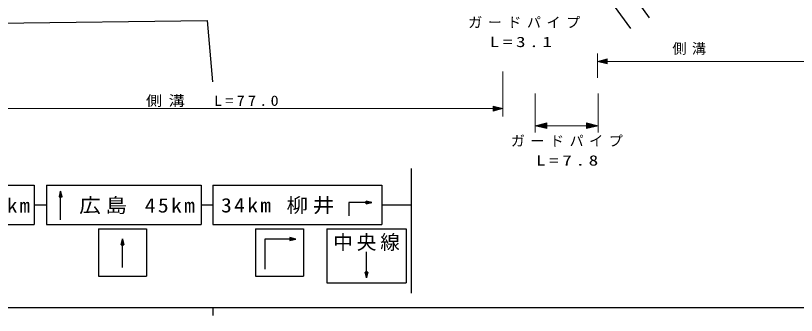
# Model space of a CAD drawing. Units: millimetres, scale not verified. Extents: x 40000 to 680000, y 20000 to 380000.
# Drawn here: x 142794 to 242582, y 204000 to 242274 of the extents above; entities that cross this region are included whole.
import ezdxf

# ---------------------------------------------------------------- set-up
doc = ezdxf.new("R2010")
doc.units = ezdxf.units.MM
doc.header["$LTSCALE"] = 1000
for name, color, linetype, lineweight in [('M-BGD', 7, 'Continuous', 25), ('M-BGD-HTXT', 7, 'Continuous', 13), ('M-STR-STRC', 7, 'Continuous', 25), ('M-TTL-BAND', 7, 'Continuous', 25)]:
    doc.layers.add(name, color=color, linetype=linetype, lineweight=lineweight)
doc.styles.add('ＭＳ ゴシック', font='')
doc.styles.get('ＭＳ ゴシック').set_extended_font_data('MS Gothic')

msp = doc.modelspace()

# ---------------------------------------------------------------- linework, layer by layer
at = {"layer": 'M-BGD'}
for p, q in [((207286, 260052), (221384, 240635)), ((223807, 241995), (211580, 259214)), ((109622, 240934), (167275, 241656)), ((167275, 241656), (167936, 233815))]:
    msp.add_line(p, q, dxfattribs=at)
at = {"layer": 'M-BGD-HTXT'}
for p, q in [((217144, 234349), (217144, 237434)), ((217144, 236434), (331364, 236434)), ((205081, 229406), (205081, 235134)), ((209199, 232314), (209199, 227344)), ((217267, 227344), (217267, 232314)), ((127445, 230406), (205081, 230406)), ((217267, 228222), (209199, 228222))]:
    msp.add_line(p, q, dxfattribs=at)
for points in [[(217144, 236434), (218394, 236122), (218394, 236747)], [(217401, 236434), (218316, 236653), (218316, 236215)], [(217526, 236434), (218269, 236606), (218269, 236262)], [(217654, 236434), (218223, 236559), (218223, 236309)], [(217779, 236434), (218176, 236512), (218176, 236356)], [(205081, 230406), (203831, 230718), (203831, 230093)], [(204824, 230406), (203909, 230187), (203909, 230625)], [(204699, 230406), (203956, 230234), (203956, 230578)], [(204571, 230406), (204003, 230281), (204003, 230531)], [(204446, 230406), (204049, 230328), (204049, 230484)], [(209199, 228222), (210699, 227847), (210699, 228597)], [(217267, 228222), (215767, 228597), (215767, 227847)], [(209506, 228222), (210605, 228485), (210605, 227960)], [(209656, 228222), (210549, 228429), (210549, 228016)], [(209810, 228222), (210493, 228372), (210493, 228072)], [(209960, 228222), (210436, 228316), (210436, 228129)], [(216960, 228222), (215861, 227960), (215861, 228485)], [(216810, 228222), (215917, 228016), (215917, 228429)], [(216656, 228222), (215974, 228072), (215974, 228372)], [(216506, 228222), (216030, 228129), (216030, 228316)]]:
    msp.add_lwpolyline(points, close=True, dxfattribs=at)
for points in [[(217273, 236434), (218363, 236700), (218363, 236169), (217276, 236434)], [(218129, 236434), (217907, 236434), (218129, 236465), (218129, 236403), (217907, 236434)], [(204953, 230406), (203862, 230140), (203862, 230671), (204949, 230406)], [(204096, 230406), (204318, 230406), (204096, 230375), (204096, 230437), (204318, 230406)], [(209353, 228222), (210661, 228541), (210661, 227904), (209356, 228222)], [(217114, 228222), (215805, 227904), (215805, 228541), (217110, 228222)], [(210380, 228222), (210114, 228222), (210380, 228260), (210380, 228185), (210114, 228222)], [(216086, 228222), (216352, 228222), (216086, 228185), (216086, 228260), (216352, 228222)]]:
    msp.add_lwpolyline(points, dxfattribs=at)
at = {"layer": 'M-STR-STRC'}
for p, q in [((193345, 222765), (193345, 206823)), ((122584, 220615), (145163, 220615)), ((145163, 220615), (145163, 215591)), ((146742, 220615), (146742, 215591)), ((146742, 220615), (166522, 220615)), ((166522, 220615), (166522, 215591)), ((167985, 220615), (189610, 220615)), ((167985, 220615), (167985, 215591)), ((189610, 220615), (189610, 215591)), ((148546, 216197), (148546, 219880)), ((145163, 218103), (146742, 218103)), ((166522, 218103), (167985, 218103)), ((188333, 218412), (185391, 218404)), ((185391, 218404), (185391, 216714)), ((189610, 218103), (193345, 218103)), ((122584, 215591), (145163, 215591)), ((146742, 215591), (166522, 215591)), ((167985, 215591), (189610, 215591)), ((153377, 215050), (159538, 215050)), ((153377, 215050), (153377, 209025)), ((159538, 215050), (159538, 209025)), ((173438, 215050), (173438, 209025)), ((173438, 215050), (179599, 215050)), ((179599, 215050), (179599, 209025)), ((182589, 215050), (192693, 215050)), ((182589, 215050), (182589, 208164)), ((192693, 215050), (192693, 208164)), ((156458, 210095), (156458, 213777)), ((178599, 213739), (174638, 213739)), ((174638, 213739), (174638, 209892)), ((187641, 208780), (187641, 212111)), ((153377, 209025), (159538, 209025)), ((173438, 209025), (179599, 209025)), ((182589, 208164), (192693, 208164)), ((40000, 205000), (579000, 205000))]:
    msp.add_line(p, q, dxfattribs=at)
for points in [[(148546, 219880), (148359, 219130), (148734, 219130)], [(148546, 219726), (148678, 219176), (148415, 219176)], [(148546, 219651), (148650, 219205), (148443, 219205)], [(148546, 219574), (148621, 219233), (148471, 219233)], [(148546, 219499), (148593, 219261), (148500, 219261)], [(188333, 218412), (187583, 218600), (187583, 218225)], [(188179, 218412), (187629, 218281), (187630, 218544)], [(188104, 218412), (187658, 218309), (187658, 218516)], [(188027, 218412), (187686, 218337), (187686, 218487)], [(187952, 218412), (187714, 218366), (187714, 218459)], [(156458, 213777), (156270, 213027), (156645, 213027)], [(156458, 213623), (156589, 213074), (156326, 213074)], [(156458, 213548), (156561, 213102), (156354, 213102)], [(178599, 213739), (177852, 213939), (177846, 213564)], [(178446, 213742), (177894, 213620), (177898, 213882)], [(178371, 213743), (177923, 213647), (177926, 213853)], [(178294, 213744), (177951, 213675), (177954, 213825)], [(178219, 213746), (177980, 213703), (177981, 213796)], [(156458, 213471), (156533, 213130), (156383, 213130)], [(156458, 213396), (156504, 213158), (156411, 213158)], [(187641, 208780), (187831, 209530), (187456, 209531)], [(187642, 208934), (187512, 209484), (187775, 209483)], [(187642, 209009), (187540, 209456), (187747, 209455)], [(187642, 209086), (187568, 209427), (187718, 209427)], [(187642, 209161), (187596, 209399), (187690, 209399)]]:
    msp.add_lwpolyline(points, close=True, dxfattribs=at)
for points in [[(148546, 219803), (148706, 219148), (148387, 219148), (148546, 219801)], [(148546, 219289), (148546, 219422), (148565, 219289), (148528, 219289), (148546, 219422)], [(188256, 218412), (187601, 218253), (187602, 218572), (188254, 218412)], [(187742, 218412), (187875, 218412), (187742, 218394), (187742, 218431), (187875, 218412)], [(156458, 213700), (156617, 213046), (156298, 213046), (156458, 213698)], [(178522, 213741), (177866, 213592), (177871, 213911), (178521, 213741)], [(178009, 213749), (178142, 213747), (178008, 213730), (178009, 213768), (178142, 213747)], [(156458, 213186), (156458, 213319), (156476, 213186), (156439, 213186), (156458, 213319)], [(187641, 208857), (187484, 209512), (187803, 209511), (187641, 208859)], [(187643, 209371), (187643, 209238), (187624, 209371), (187662, 209371), (187643, 209238)]]:
    msp.add_lwpolyline(points, dxfattribs=at)
at = {"layer": 'M-TTL-BAND'}
msp.add_line((168000, 205000), (168000, 204000), dxfattribs=at)

# ---------------------------------------------------------------- texts
at = {"layer": 'M-BGD-HTXT', "char_height": 1320, "attachment_point": 7, "style": 'ＭＳ ゴシック'}
for s, insert in [('\\T1.39;ガードパイプ', (200635, 240676)), ('\\T1.39;\\W1.35;L=3.1', (203381, 238235)), ('\\T1.39;側溝', (226733, 237266)), ('\\T1.4;\\W1.15;側溝\u3000L=77.0', (159453, 230609)), ('\\T1.39;ガードパイプ', (206083, 225544)), ('\\T1.39;\\W1.35;L=7.8', (209300, 223103))]:
    msp.add_mtext(s, dxfattribs=dict(at, insert=insert))
at = {"layer": 'M-STR-STRC', "char_height": 1833, "attachment_point": 7, "style": 'ＭＳ ゴシック'}
for s, insert in [('\\T1.23;\\W1.05;錦帯橋\\~1km', (128794, 216919)), ('\\T1.22;\\W1.1;広島\\~45km', (150925, 216919)), ('\\T1.22;\\W1.1;34km\\~柳井', (169048, 216919)), ('\\T1.2;中央線', (183392, 212228))]:
    msp.add_mtext(s, dxfattribs=dict(at, insert=insert))

doc.saveas('drawing.dxf')
